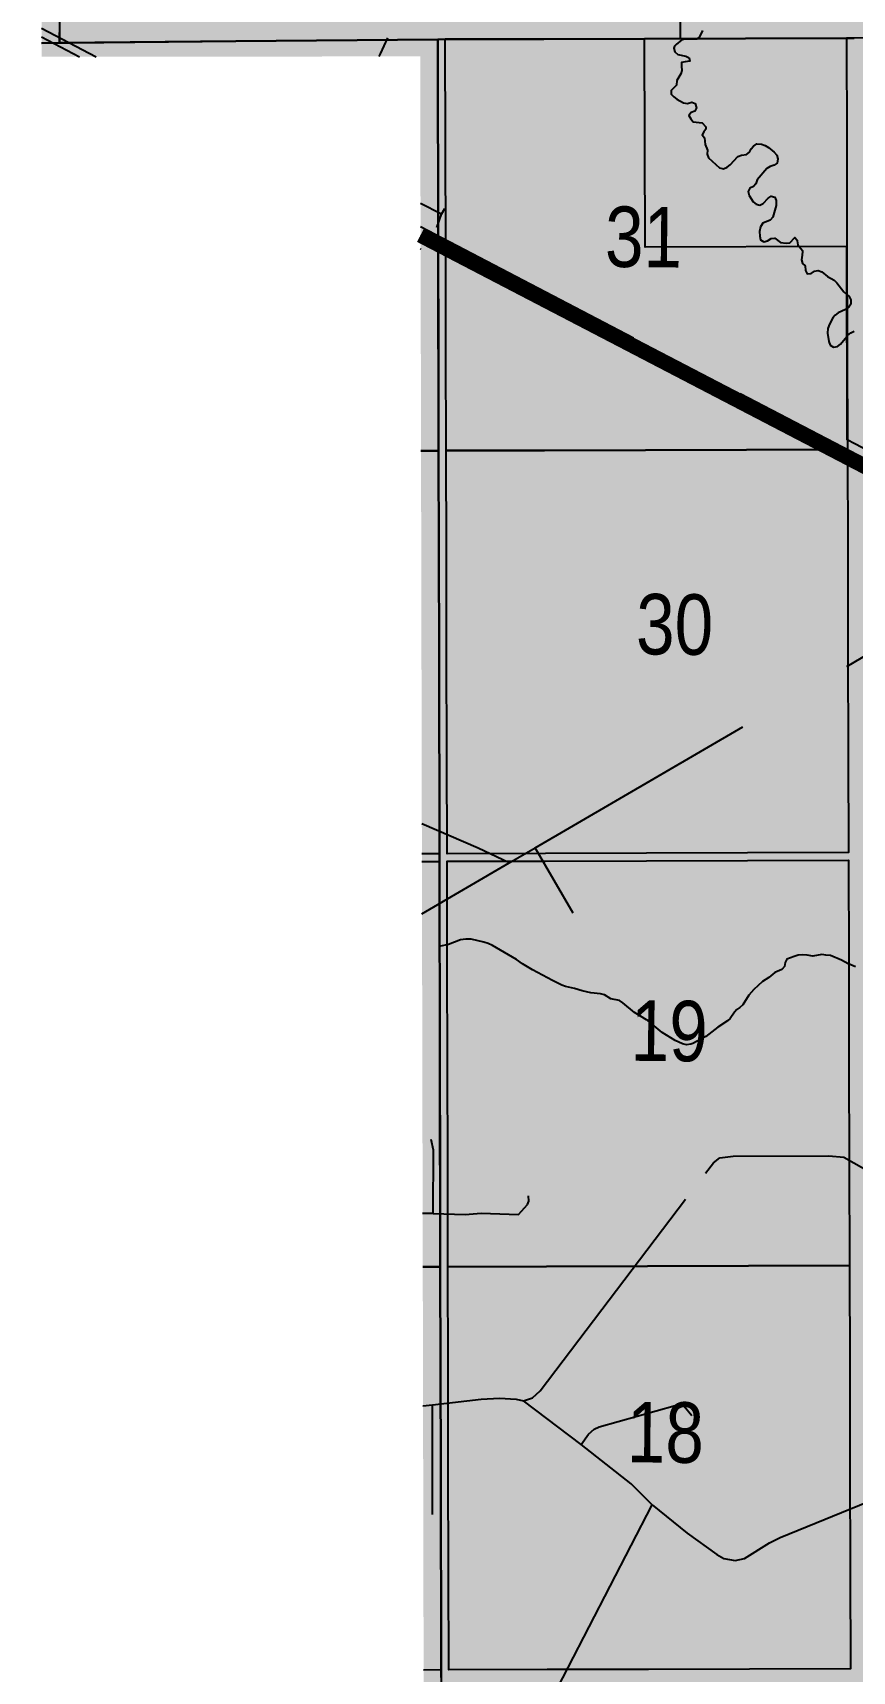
# Model space of a CAD drawing. Extents: x 513823 to 521440, y 6029490 to 6033352.
# Drawn here: x 518524.7 to 518633, y 6029986.6 to 6030203 of the extents above; entities that cross this region are included whole.
import ezdxf

# ---------------------------------------------------------------- set-up
doc = ezdxf.new("R2010")
doc.units = 0
doc.header["$LTSCALE"] = 5
doc.linetypes.add('DASHED2', pattern=[9.525, 6.35, -3.175])
for name, color, linetype, true_color in [('4', 7, 'Continuous', 0x8c8c8c), ('ROUTE-MAP-BACKGROUND-H', 7, 'Continuous', 0xf0ebff), ('Sections', 7, 'Continuous', 0x13f661)]:
    doc.layers.add(name, color=color, linetype=linetype, true_color=true_color)
for name, color, linetype in [('AS-TOWN-H', 254, 'Continuous'), ('RoadSeg', 57, 'DASHED2'), ('ROUTE-MAP-HWY', 2, 'Continuous'), ('T-WATER', 160, 'Continuous'), ('Townships', 57, 'Continuous')]:
    doc.layers.add(name, color=color, linetype=linetype)
doc.styles.add('120', font='ARIALN.TTF', dxfattribs={"height": 13})

msp = doc.modelspace()

# ---------------------------------------------------------------- hatches: boundary and pattern name
at = {"layer": 'AS-TOWN-H'}
h = msp.add_hatch(color=50, dxfattribs=at)
h.dxf.hatch_style = 1
h.paths.add_polyline_path([(518610.249, 6030229.909), (518719.142, 6030230.223), (518719.09, 6030256.981), (518745.952, 6030257.101), (518746.126, 6030203.655), (518767.587, 6030203.628), (518767.771, 6030148.39), (518740.429, 6030148.306), (518740.572, 6030108.145), (518767.918, 6030108.245), (518767.969, 6030094.177), (518794.658, 6030094.239), (518794.798, 6030054.07), (518794.801, 6030052.693), (518720.491, 6030102.076), (518713.012, 6030107), (518709.629, 6030108.855), (518703.935, 6030111.828), (518633.344, 6030148.706), (518632.338, 6030149.231), (518632.31, 6030174.738), (518605.637, 6030174.653), (518605.574, 6030202.189), (518610.314, 6030202.2)])
at = {"layer": 'ROUTE-MAP-BACKGROUND-H'}
h = msp.add_hatch(color=256, dxfattribs=at)
h.dxf.hatch_style = 1
h.paths.add_polyline_path([(519556.633, 6029881.078), (518576.608, 6029875.664), (518575.923, 6030199.848), (518525.91, 6030199.804), (518524.729, 6030852.267), (519506.704, 6030857.03), (519512.062, 6030209.867), (519553.826, 6030210.196)])

# ---------------------------------------------------------------- linework, layer by layer
at = {"layer": '4', "flags": 128}
msp.add_lwpolyline([(518767.587, 6030203.628), (518767.771, 6030148.39), (518740.429, 6030148.306), (518740.572, 6030108.145), (518767.918, 6030108.245), (518767.969, 6030094.177), (518794.658, 6030094.239), (518794.798, 6030054.07), (518794.801, 6030052.693), (518720.491, 6030102.076), (518713.012, 6030107), (518709.629, 6030108.855), (518703.935, 6030111.828), (518633.344, 6030148.706), (518632.338, 6030149.231), (518632.31, 6030174.738), (518605.637, 6030174.653), (518605.574, 6030202.189), (518610.314, 6030202.2), (518610.249, 6030229.909)], dxfattribs=at)
at = {"layer": 'RoadSeg'}
for p, q in [((518525.894, 6030203.567), (518533.087, 6030199.805)), ((518525.896, 6030202.43), (518530.918, 6030199.803)), ((518578.733, 6030179.003), (518575.956, 6030180.444)), ((518578.133, 6030177.238), (518578.733, 6030179.003)), ((518578.733, 6030179.003), (518579.166, 6030179.769)), ((518575.965, 6030176.241), (518669.473, 6030127.379)), ((518576.069, 6030174.374), (518575.969, 6030174.427)), ((518587.69, 6030093.359), (518591.12, 6030095.356)), ((518596.148, 6030086.699), (518591.12, 6030095.356)), ((518597.18, 6030016.572), (518589.555, 6030022.332)), ((518577.567, 6030007.314), (518577.567, 6030021.799)), ((518591.986, 6029980.409), (518606.571, 6030008.58))]:
    msp.add_line(p, q, dxfattribs=at)
for points in [[(518570.493, 6030199.838), (518570.674, 6030200.181), (518571.64, 6030202.312)], [(518575.963, 6030177.388), (518653.929, 6030136.679), (518669.873, 6030128.294)], [(518591.12, 6030095.356), (518636.406, 6030121.696), (518638.571, 6030123.161), (518640.435, 6030124.726), (518647.628, 6030131.685), (518649.626, 6030132.818), (518651.824, 6030133.384), (518653.022, 6030133.45), (518655.586, 6030132.951), (518657.484, 6030132.152), (518662.546, 6030129.454), (518667.707, 6030126.258), (518668.273, 6030126.125), (518668.739, 6030126.258), (518669.473, 6030127.379)], [(518587.69, 6030093.359), (518583.561, 6030095.29), (518576.129, 6030098.5)], [(518576.154, 6030086.629), (518587.69, 6030093.359)], [(518577.634, 6030047.073), (518577.667, 6030055.431), (518577.367, 6030056.83)], [(518589.555, 6030022.332), (518590.754, 6030022.732), (518591.786, 6030023.664), (518613.597, 6030052.368), (518614.695, 6030053.733), (518615.528, 6030054.399), (518617.293, 6030054.632), (518629.913, 6030054.665), (518631.911, 6030054.499), (518642.9, 6030048.272), (518643.998, 6030047.872), (518645.397, 6030047.639), (518645.697, 6030047.406)], [(518577.634, 6030047.073), (518581.863, 6030046.94), (518583.961, 6030047.107), (518588.889, 6030046.94), (518590.088, 6030048.272), (518590.254, 6030048.705), (518590.221, 6030049.404)], [(518577.634, 6030047.073), (518576.238, 6030047.061)], [(518577.567, 6030021.799), (518583.994, 6030022.532), (518586.392, 6030022.665), (518588.622, 6030022.565), (518589.555, 6030022.332)], [(518576.291, 6030021.66), (518577.567, 6030021.799)], [(518597.18, 6030016.572), (518598.146, 6030017.903), (518598.912, 6030018.569), (518599.578, 6030018.902), (518609.601, 6030021.699), (518610.267, 6030021.799), (518610.799, 6030021.633), (518611.798, 6030020.368)], [(518606.571, 6030008.58), (518603.807, 6030011.377), (518597.18, 6030016.572)], [(518606.571, 6030008.58), (518611.199, 6030004.85), (518615.095, 6030002.053), (518616.027, 6030001.521), (518617.559, 6030001.254), (518618.791, 6030001.487), (518622.054, 6030003.585), (518623.486, 6030004.284), (518636.34, 6030009.512)]]:
    msp.add_lwpolyline(points, dxfattribs=at)
at = {"layer": 'ROUTE-MAP-HWY', "const_width": 1.998, "flags": 128}
msp.add_lwpolyline([(518575.965, 6030176.241), (518702.751, 6030110.295), (518822.466, 6030032.203), (519039.53, 6029919.051), (519088.642, 6029878.311)], dxfattribs=at)
at = {"layer": 'Sections', "color": 8}
for points in [[(518525.898, 6030201.608), (518538.23, 6030201.724), (518551.565, 6030201.85), (518564.901, 6030201.976), (518578.236, 6030202.102), (518578.265, 6030188.334), (518578.294, 6030174.566), (518578.322, 6030161.177), (518578.351, 6030147.788), (518576.025, 6030147.782)], [(518576.025, 6030147.782), (518578.351, 6030147.788), (518578.379, 6030134.399), (518578.407, 6030121.01), (518578.435, 6030107.62), (518578.463, 6030094.566), (518576.137, 6030094.56)], [(518576.14, 6030093.556), (518578.465, 6030093.562), (518578.493, 6030080.173), (518578.522, 6030066.784), (518578.55, 6030053.395), (518578.578, 6030040.006), (518576.253, 6030039.999)], [(518576.253, 6030039.999), (518578.578, 6030040.006), (518578.606, 6030026.616), (518578.635, 6030013.227), (518578.663, 6029999.838), (518578.69, 6029986.784), (518576.365, 6029986.777)]]:
    msp.add_lwpolyline(points, dxfattribs=at)
for points in [[(518592.359, 6030147.833), (518579.355, 6030147.791), (518579.327, 6030161.18), (518579.298, 6030174.569), (518579.269, 6030188.337), (518579.24, 6030202.105), (518592.24, 6030202.146), (518605.574, 6030202.189), (518618.908, 6030202.231), (518632.242, 6030202.273), (518632.276, 6030188.506), (518632.31, 6030174.738), (518632.343, 6030161.349), (518632.376, 6030147.96), (518619.037, 6030147.917), (518605.698, 6030147.875)], [(518592.479, 6030094.611), (518579.467, 6030094.569), (518579.44, 6030107.624), (518579.411, 6030121.013), (518579.383, 6030134.402), (518579.355, 6030147.791), (518592.359, 6030147.833), (518605.698, 6030147.875), (518619.037, 6030147.917), (518632.376, 6030147.96), (518632.408, 6030134.571), (518632.441, 6030121.181), (518632.474, 6030107.792), (518632.506, 6030094.738), (518619.166, 6030094.695), (518605.826, 6030094.653)], [(518592.596, 6030040.05), (518579.582, 6030040.009), (518579.554, 6030053.398), (518579.526, 6030066.787), (518579.498, 6030080.176), (518579.469, 6030093.565), (518592.478, 6030093.607), (518605.822, 6030093.649), (518619.165, 6030093.691), (518632.509, 6030093.734), (518632.542, 6030080.344), (518632.575, 6030066.955), (518632.608, 6030053.566), (518632.641, 6030040.177), (518619.292, 6030040.135), (518605.944, 6030040.092)], [(518592.716, 6029986.828), (518579.695, 6029986.787), (518579.667, 6029999.841), (518579.639, 6030013.23), (518579.611, 6030026.62), (518579.582, 6030040.009), (518592.596, 6030040.05), (518605.944, 6030040.092), (518619.292, 6030040.135), (518632.641, 6030040.177), (518632.674, 6030026.788), (518632.707, 6030013.399), (518632.739, 6030000.009), (518632.772, 6029986.955), (518619.422, 6029986.913), (518606.072, 6029986.87)]]:
    msp.add_lwpolyline(points, close=True, dxfattribs=at)
at = {"layer": 'T-WATER'}
for points in [[(518612.558, 6030202.235), (518612.435, 6030202.125), (518611.075, 6030202.144), (518610.507, 6030202.054), (518609.731, 6030201.438), (518609.531, 6030201.193), (518609.424, 6030200.95), (518609.556, 6030200.458), (518609.964, 6030200.101), (518611.019, 6030199.901), (518611.462, 6030199.671), (518611.555, 6030199.207), (518610.944, 6030199.151), (518610.465, 6030199.041), (518610.427, 6030198.581), (518610.497, 6030198.009), (518610.352, 6030197.53), (518609.818, 6030196.689), (518609.785, 6030196.055), (518609.098, 6030195.351), (518609.086, 6030194.85), (518609.415, 6030194.501), (518609.811, 6030194.209), (518610.7, 6030193.701), (518611.258, 6030193.629), (518611.801, 6030193.795), (518612.266, 6030193.611), (518612.412, 6030193.061), (518612.198, 6030192.616), (518611.712, 6030192.428), (518611.431, 6030192.054), (518611.674, 6030191.615), (518611.973, 6030191.231), (518613.161, 6030191.064), (518613.661, 6030190.539), (518613.653, 6030190.253), (518613.387, 6030189.886), (518613.197, 6030189.488), (518613.476, 6030189.077), (518613.555, 6030188.23), (518613.871, 6030187.457), (518613.831, 6030186.928), (518614.022, 6030186.465), (518615.489, 6030185.142), (518615.995, 6030185.019), (518616.465, 6030185.22), (518616.862, 6030185.523), (518617.898, 6030186.64), (518618.37, 6030186.807), (518619.041, 6030186.88), (518619.424, 6030187.202), (518619.67, 6030187.657), (518619.98, 6030188.018), (518620.395, 6030188.305), (518621.009, 6030188.241), (518621.507, 6030188.069), (518621.945, 6030187.828), (518622.687, 6030187.218), (518623.047, 6030186.82), (518623.179, 6030186.336), (518623.08, 6030185.767), (518622.682, 6030185.472), (518622.144, 6030185.309), (518621.719, 6030185.047), (518620.445, 6030183.54), (518620.262, 6030183.045), (518619.948, 6030182.681), (518619.474, 6030182.442), (518619.249, 6030182.007), (518619.384, 6030181.475), (518619.902, 6030180.645), (518620.309, 6030180.355), (518620.792, 6030180.203), (518621.249, 6030180.408), (518621.894, 6030181.119), (518622.284, 6030181.412), (518622.774, 6030181.267), (518622.969, 6030180.805), (518622.961, 6030180.149), (518622.51, 6030178.634), (518622.16, 6030178.235), (518621.215, 6030177.822), (518620.886, 6030177.366), (518620.762, 6030176.718), (518620.778, 6030176.133), (518620.888, 6030175.649), (518621.342, 6030175.367), (518621.83, 6030175.516), (518622.293, 6030175.796), (518622.787, 6030175.866), (518623.53, 6030175.269)], [(518613.206, 6030203.273), (518612.807, 6030202.453), (518612.558, 6030202.235)], [(518623.53, 6030175.269), (518624.267, 6030175.168), (518624.756, 6030175.227), (518625.422, 6030175.937), (518625.711, 6030175.58), (518625.739, 6030175.481), (518625.805, 6030174.983), (518625.997, 6030174.743), (518626.416, 6030174.221), (518626.446, 6030174.104), (518626.398, 6030173.594), (518626.291, 6030172.991), (518626.454, 6030172.517), (518626.801, 6030172.18), (518626.82, 6030171.582), (518627.041, 6030171.138), (518627.568, 6030171.171), (518628.033, 6030171.478), (518628.522, 6030171.582), (518628.994, 6030171.394), (518629.74, 6030170.784), (518630.614, 6030170.293), (518630.985, 6030169.964), (518631.877, 6030168.784), (518632.291, 6030168.414), (518632.594, 6030168.143), (518632.83, 6030167.706), (518632.827, 6030167.133), (518632.55, 6030166.716), (518632.295, 6030166.548), (518632.105, 6030166.423), (518631.163, 6030165.973), (518630.749, 6030165.694), (518630.449, 6030165.324), (518629.991, 6030164.473), (518629.767, 6030163.916), (518629.717, 6030163.289), (518629.909, 6030162.212), (518630.071, 6030161.741), (518630.549, 6030161.442), (518631.049, 6030161.528), (518631.435, 6030161.833), (518632.304, 6030162.874), (518632.395, 6030162.982), (518632.805, 6030163.328), (518633.252, 6030163.561)], [(518604.22, 6030073.616), (518602.716, 6030074.893), (518602.269, 6030075.173), (518601.102, 6030075.407), (518600.258, 6030075.922), (518599.732, 6030076.068), (518598.463, 6030076.203), (518597.343, 6030076.474), (518596.301, 6030076.779), (518595.141, 6030077.042), (518594.623, 6030077.221), (518593.411, 6030077.838), (518590.755, 6030079.242), (518589.456, 6030080.03), (518588.647, 6030080.621), (518585.473, 6030082.432), (518584.899, 6030082.71), (518584.33, 6030082.905), (518582.658, 6030083.293), (518581.96, 6030083.303), (518581.244, 6030083.181), (518579.681, 6030082.602), (518579.461, 6030082.555), (518578.624, 6030082.381), (518578.464, 6030082.377)], [(518633.456, 6030079.646), (518632.511, 6030080.009), (518632.473, 6030080.024), (518631.567, 6030080.533), (518630.128, 6030081.137), (518629.526, 6030081.168), (518628.978, 6030081.281), (518627.784, 6030081.043), (518627.068, 6030081.18), (518626.394, 6030081.239), (518625.846, 6030081.173), (518625.343, 6030081.015), (518624.356, 6030080.645), (518624.16, 6030080.184), (518624.037, 6030079.655), (518623.722, 6030079.287), (518622.765, 6030078.871), (518621.974, 6030078.241), (518621.145, 6030077.709), (518620, 6030076.64), (518619.343, 6030075.895), (518618.541, 6030074.614), (518618.171, 6030074.282), (518617.745, 6030074.014), (518617.436, 6030073.646), (518616.885, 6030072.819), (518616.542, 6030072.488), (518615.237, 6030071.686), (518613.679, 6030070.438), (518611.945, 6030069.511), (518611.684, 6030069.415), (518611.11, 6030069.355), (518610.579, 6030069.487), (518609.602, 6030069.906), (518607.908, 6030070.975), (518606.007, 6030072.544), (518605.835, 6030072.647), (518604.22, 6030073.616)]]:
    msp.add_lwpolyline(points, dxfattribs=at)
at = {"layer": 'Townships'}
for points in [[(518525.311, 6030525.573), (518527.664, 6030525.572), (518527.713, 6030498.795), (518527.762, 6030472.016), (518527.811, 6030445.238), (518527.86, 6030418.794), (518527.862, 6030417.79), (518527.911, 6030391.012), (518527.96, 6030364.234), (518528.009, 6030337.455), (518528.058, 6030311.012), (518528.059, 6030310.008), (518528.109, 6030283.229), (518528.158, 6030256.451), (518528.207, 6030229.673), (518528.255, 6030203.004), (518528.258, 6030201.63), (518525.898, 6030201.608)], [(518525.898, 6030201.608), (518528.258, 6030201.63), (518551.565, 6030201.85), (518578.236, 6030202.102), (518578.294, 6030174.566), (518578.351, 6030147.788), (518578.407, 6030121.01), (518578.463, 6030094.566), (518578.465, 6030093.562), (518578.522, 6030066.784), (518578.578, 6030040.006), (518578.635, 6030013.227), (518578.69, 6029986.784), (518578.693, 6029985.78), (518578.749, 6029959.001), (518578.806, 6029932.223), (518578.862, 6029905.445), (518578.918, 6029879), (518578.92, 6029877.996), (518576.595, 6029877.99)], [(518855.088, 6030203.522), (518855.09, 6030202.927), (518849.267, 6030202.953), (518848.263, 6030202.958), (518821.596, 6030202.874), (518795.263, 6030202.791), (518794.259, 6030202.788), (518767.59, 6030202.703), (518741.256, 6030202.62), (518740.252, 6030202.617), (518713.577, 6030202.531), (518687.251, 6030202.448), (518686.247, 6030202.445), (518659.579, 6030202.36), (518633.246, 6030202.277), (518632.242, 6030202.273), (518605.574, 6030202.189), (518579.24, 6030202.105), (518578.236, 6030202.102), (518551.565, 6030201.85), (518528.258, 6030201.63), (518528.255, 6030203.004)], [(518578.693, 6029985.78), (518578.69, 6029986.784), (518578.635, 6030013.227), (518578.578, 6030040.006), (518578.522, 6030066.784), (518578.465, 6030093.562), (518578.463, 6030094.566), (518578.407, 6030121.01), (518578.351, 6030147.788), (518578.294, 6030174.566), (518578.236, 6030202.102), (518579.24, 6030202.105), (518605.574, 6030202.189), (518632.242, 6030202.273), (518633.246, 6030202.277)]]:
    msp.add_lwpolyline(points, dxfattribs=at)

# ---------------------------------------------------------------- texts
at = {"layer": 'RoadSeg', "style": '120'}
for s, height, rotation, p in [('31', 7.9864, 359.45036, (518600.317, 6030172.065)), ('30', 7.9864, 359.45036, (518604.423, 6030120.909)), ('19', 7.9864, 359.45036, (518603.706, 6030067.232)), ('62-19-5', 39.9322, 359.95761, (518608.013, 6030022.281)), ('18', 7.9864, 359.45036, (518603.197, 6030014.216))]:
    msp.add_text(s, height=height, rotation=rotation, dxfattribs=at).set_placement(p)

doc.saveas('drawing.dxf')
